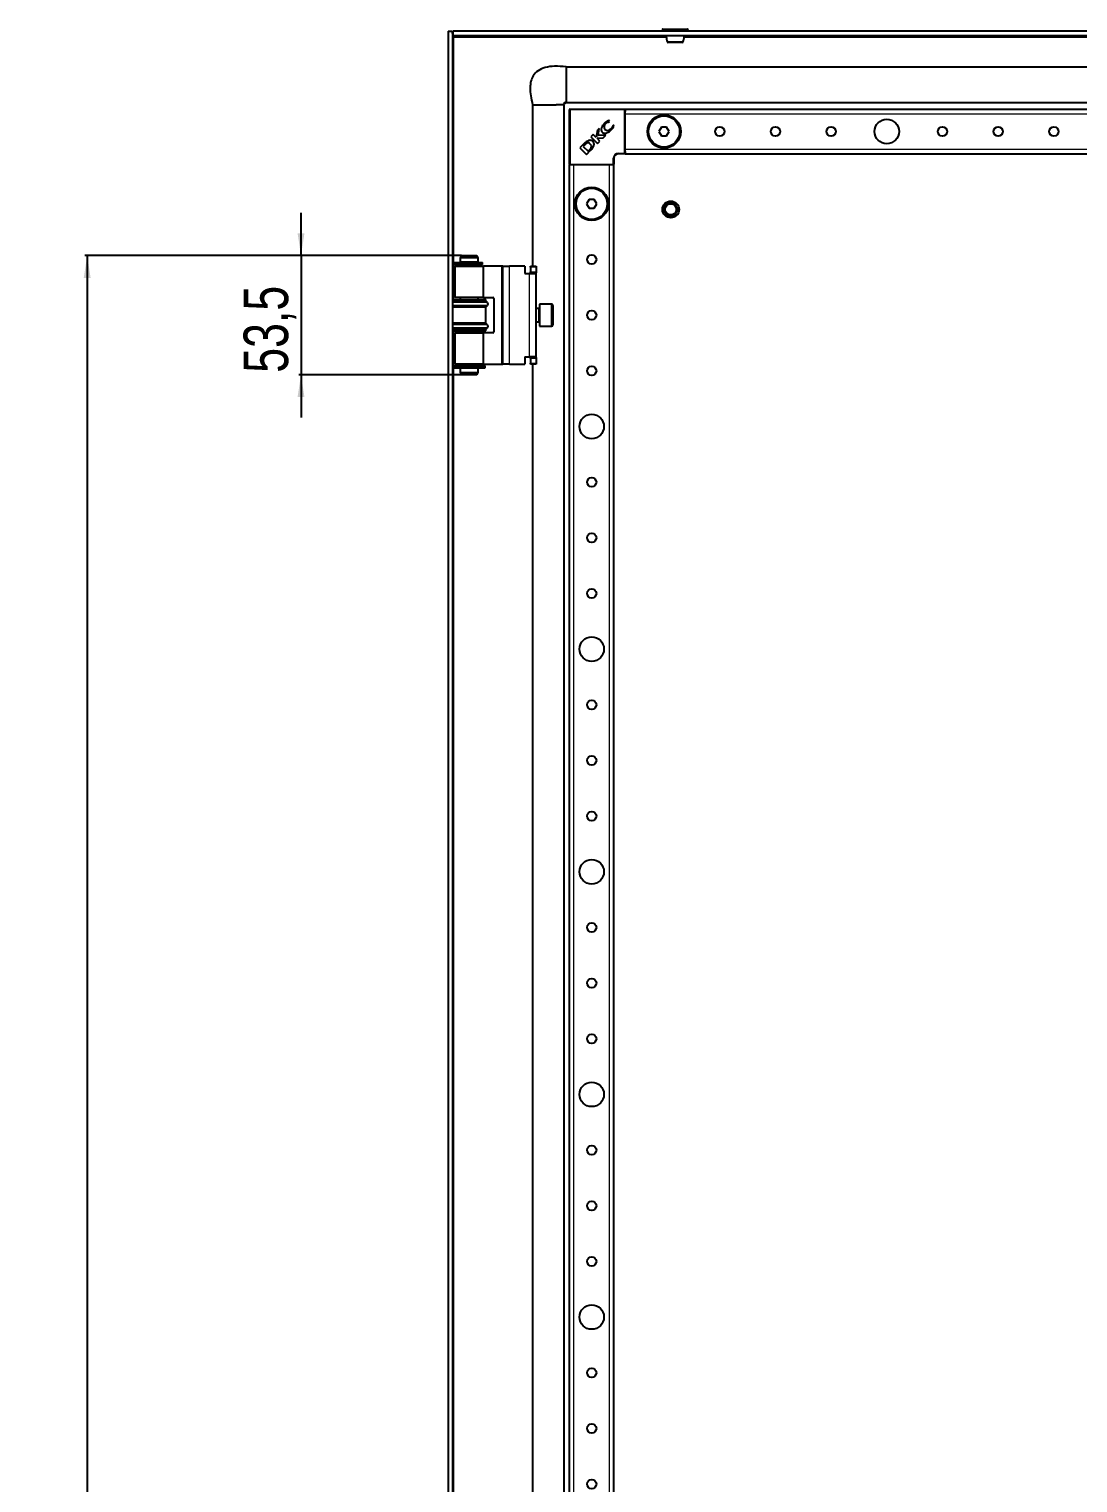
# Model space of a CAD drawing. Header units: millimetres. Extents: x -469 to 1511, y -1228 to 1043.
# Drawn here: x 589 to 1060, y 203 to 856 of the extents above; entities that cross this region are included whole.
import ezdxf

# ---------------------------------------------------------------- set-up
doc = ezdxf.new("R2010")
doc.units = ezdxf.units.MM
doc.layers.add('FORMAT', color=7, linetype='Continuous')
doc.styles.add('SLDTEXTSTYLE0', font='TXT', dxfattribs={"width": 0.75})
doc.dimstyles.new('SLDDIMSTYLE0', dxfattribs={"dimtxt": 20, "dimasz": 10, "dimexe": 0, "dimexo": 0.0625, "dimgap": 5, "dimtad": 2, "dimdec": 1, "dimrnd": 1e-09, "dimzin": 12, "dimdsep": 46, "dimtxsty": 'SLDTEXTSTYLE0', "dimsah": 1, "dimcen": 0.09, "dimadec": 0, "dimazin": 3, "dimtfac": 1, "dimtofl": 0, "dimtmove": 0, "dimatfit": 3, "dimfxl": 0, "dimfrac": 2, "dimtolj": 1, "dimtzin": 12, "dimarcsym": 0})
doc.dimstyles.new('SLDDIMSTYLE1', dxfattribs={"dimtxt": 20, "dimasz": 10, "dimexe": 0, "dimexo": 0.0625, "dimgap": 5, "dimtad": 2, "dimdec": 1, "dimrnd": 1e-09, "dimzin": 12, "dimdsep": 46, "dimtxsty": 'SLDTEXTSTYLE0', "dimsah": 1, "dimcen": 0.09, "dimadec": 0, "dimazin": 3, "dimtfac": 1, "dimtmove": 0, "dimatfit": 0, "dimfxl": 0, "dimfrac": 2, "dimtolj": 1, "dimtzin": 12, "dimarcsym": 0})

# ---------------------------------------------------------------- blocks, each defined once
blk = doc.blocks.new('_D_4')
at = {"layer": 'FORMAT'}
for p, q in [((711.43, 754.27), (711.43, 773.5)), ((783.5, 754.27), (710.43, 754.27)), ((711.43, 754.27), (711.43, 700.77)), ((783.5, 700.77), (710.43, 700.77)), ((711.43, 700.77), (711.43, 681.54))]:
    blk.add_line(p, q, dxfattribs=at)
for points in [[(711.43, 754.27), (712.97, 764.27), (709.89, 764.27)], [(711.43, 700.77), (709.89, 690.77), (712.97, 690.77)]]:
    blk.add_solid(points, dxfattribs=at)
at = {"layer": 'FORMAT', "insert": (685.65, 701.66), "char_height": 20, "attachment_point": 1, "rotation": 90, "style": 'SLDTEXTSTYLE0'}
blk.add_mtext('53,5', dxfattribs=at)
blk = doc.blocks.new('_D_7')
at = {"layer": 'FORMAT'}
for p, q in [((783.5, 754.27), (614.43, 754.27)), ((615.43, 754.27), (615.43, -999.23)), ((783.5, -999.23), (614.43, -999.23))]:
    blk.add_line(p, q, dxfattribs=at)
for points in [[(615.43, 754.27), (613.89, 744.27), (616.97, 744.27)], [(615.43, -999.23), (616.97, -989.23), (613.89, -989.23)]]:
    blk.add_solid(points, dxfattribs=at)
at = {"layer": 'FORMAT', "insert": (589.65, -163.12), "char_height": 20, "attachment_point": 1, "rotation": 90, "style": 'SLDTEXTSTYLE0'}
blk.add_mtext('1753,5', dxfattribs=at)

msp = doc.modelspace()

# ---------------------------------------------------------------- linework, layer by layer
at = {"color": 7, "linetype": 'Continuous', "lineweight": 25}
for p, q in [((873.68, 855.77), (873.68, 855.02)), ((873.93, 856.02), (884.93, 856.02)), ((885.18, 855.02), (885.18, 855.77)), ((777.43, 855.02), (777.43, -1099.98)), ((777.43, 855.02), (779.43, 855.02)), ((779.43, 855.02), (779.43, -1099.98)), ((779.73, 853.02), (779.73, 855.02)), ((1369.13, 855.02), (779.73, 855.02)), ((1369.13, 853.02), (779.73, 853.02)), ((780.03, 852.42), (779.83, 853.02)), ((830.43, 839.02), (830.43, 823.18)), ((830.43, 839.02), (1318.43, 839.02)), ((830.43, 823.02), (1318.43, 823.02)), ((815.43, 822.02), (816.41, 822.02)), ((815.43, 822.02), (815.43, 749.52)), ((816.41, 822.02), (818.86, 822.02)), ((818.86, 822.02), (822.43, 822.02)), ((822.43, 822.02), (826, 822.02)), ((829.43, 822.02), (829.43, -1066.98)), ((831.93, 795.32), (831.93, 819.72)), ((832.23, 820.02), (856.63, 820.02)), ((856.93, 819.72), (856.93, 820.02)), ((856.93, 820.02), (1291.93, 820.02)), ((856.93, 819.72), (856.93, 819.07)), ((856.93, 818.02), (856.93, 819.07)), ((856.93, 802.02), (856.93, 818.02)), ((844.51, 810.56), (844.02, 807.29)), ((845.3, 811.35), (844.51, 810.56)), ((844.83, 808.25), (845.3, 811.35)), ((849.87, 814.48), (849.54, 815.16)), ((849.73, 814.34), (849.87, 814.48)), ((851.68, 812.9), (851.57, 812.8)), ((851.93, 812.39), (851.68, 812.9)), ((873.28, 812.02), (872.12, 810.02)), ((872.12, 810.02), (873.28, 808.02)), ((875.59, 812.02), (873.28, 812.02)), ((876.74, 810.02), (875.59, 812.02)), ((875.59, 808.02), (876.74, 810.02)), ((838.57, 804.62), (836.58, 802.63)), ((838.82, 804.07), (838.1, 803.33)), ((838.1, 803.33), (840.28, 801.15)), ((842.63, 808.68), (841.58, 807.63)), ((841.58, 807.63), (844.54, 804.67)), ((844.02, 807.29), (842.63, 808.68)), ((844.36, 806.97), (847.02, 807.15)), ((845.6, 805.73), (844.36, 806.97)), ((844.54, 804.67), (845.6, 805.73)), ((848.3, 808.43), (844.83, 808.25)), ((847.02, 807.15), (848.3, 808.43)), ((873.28, 808.02), (875.59, 808.02)), ((836.58, 802.63), (839.54, 799.67)), ((839.54, 799.67), (841.43, 801.56)), ((840.28, 801.15), (840.94, 801.83)), ((841.43, 801.56), (841.45, 801.58)), ((851.93, 798.02), (851.93, 795.32)), ((856.63, 800.02), (853.93, 800.02)), ((856.93, 800.97), (856.93, 802.02)), ((856.93, 800.97), (856.93, 800.32)), ((856.93, 800.02), (856.93, 800.32)), ((856.93, 800.02), (1291.93, 800.02)), ((831.93, -1039.98), (831.93, 795.02)), ((832.23, 795.02), (831.93, 795.02)), ((832.88, 795.02), (832.23, 795.02)), ((833.93, 795.02), (832.88, 795.02)), ((849.93, 795.02), (833.93, 795.02)), ((850.99, 795.02), (849.93, 795.02)), ((851.63, 795.02), (850.99, 795.02)), ((851.93, 795.02), (851.63, 795.02)), ((851.93, -1039.98), (851.93, 795.02)), ((840.78, 779.52), (839.62, 777.52)), ((839.62, 777.52), (840.78, 775.52)), ((843.09, 779.52), (840.78, 779.52)), ((844.24, 777.52), (843.09, 779.52)), ((843.09, 775.52), (844.24, 777.52)), ((840.78, 775.52), (843.09, 775.52)), ((779.78, 751.22), (779.78, 750.32)), ((779.78, 751.22), (792.67, 751.22)), ((783.51, 754.27), (782.93, 753.27)), ((782.93, 753.27), (782.93, 751.27)), ((790.93, 753.27), (782.93, 753.27)), ((787.69, 751.27), (782.93, 751.27)), ((783.43, 751.27), (783.43, 751.22)), ((783.51, 754.27), (790.35, 754.27)), ((790.93, 751.27), (787.69, 751.27)), ((790.93, 753.27), (790.35, 754.27)), ((790.43, 751.22), (790.43, 751.27)), ((790.93, 751.27), (790.93, 753.27)), ((792.67, 751.22), (792.76, 751.22)), ((792.76, 750.32), (792.76, 751.22)), ((792.76, 751.22), (792.97, 751.22)), ((792.97, 750.32), (792.97, 751.22)), ((779.78, 750.32), (792.67, 750.32)), ((780.48, 749.52), (780.48, 735.52)), ((780.48, 749.52), (793.38, 749.52)), ((782.93, 750.27), (782.93, 749.52)), ((787.69, 750.27), (782.93, 750.27)), ((783.43, 750.32), (783.43, 750.27)), ((790.93, 750.27), (787.69, 750.27)), ((790.43, 750.27), (790.43, 750.32)), ((790.93, 749.52), (790.93, 750.27)), ((792.67, 750.32), (792.76, 750.32)), ((792.76, 750.32), (792.97, 750.32)), ((793.38, 735.52), (793.38, 749.52)), ((801.48, 749.52), (793.38, 749.52)), ((801.98, 749.52), (801.48, 749.52)), ((801.98, 705.52), (801.98, 749.52)), ((801.98, 749.52), (804.98, 749.52)), ((811.98, 749.52), (804.98, 749.52)), ((811.98, 749.52), (811.98, 746.22)), ((811.98, 746.22), (813.98, 746.22)), ((813.98, 746.22), (816.98, 746.22)), ((814.48, 749.52), (816.98, 749.52)), ((814.48, 749.02), (814.48, 749.52)), ((814.48, 749.02), (814.48, 747.02)), ((814.48, 746.52), (814.48, 747.02)), ((816.98, 746.52), (814.48, 746.52)), ((814.48, 746.52), (814.48, 746.22)), ((816.98, 749.52), (816.98, 749.02)), ((816.98, 749.02), (816.98, 747.02)), ((816.98, 747.02), (816.98, 746.52)), ((816.98, 746.22), (816.98, 746.52)), ((816.98, 708.82), (816.98, 746.22)), ((779.43, 734.52), (794.43, 734.52)), ((794.43, 733.92), (779.43, 733.92)), ((793.38, 735.52), (780.48, 735.52)), ((782.93, 735.52), (782.93, 734.52)), ((790.93, 734.52), (790.93, 735.52)), ((793.38, 735.52), (797.48, 735.52)), ((794.43, 733.92), (794.43, 734.52)), ((795.13, 733.23), (794.43, 733.92)), ((794.43, 731.12), (795.13, 731.81)), ((797.98, 735.02), (797.98, 720.02)), ((823.88, 732.52), (818.48, 732.52)), ((818.48, 732.52), (818.48, 722.52)), ((824.48, 731.92), (824.48, 723.12)), ((794.43, 731.12), (779.43, 731.12)), ((794.43, 723.92), (794.43, 731.12)), ((818.23, 730.52), (816.98, 730.52)), ((794.43, 723.92), (779.43, 723.92)), ((794.43, 721.12), (779.43, 721.12)), ((779.43, 720.52), (794.43, 720.52)), ((780.48, 719.52), (780.48, 705.52)), ((780.48, 719.52), (793.38, 719.52)), ((782.93, 720.52), (782.93, 719.52)), ((790.93, 719.52), (790.93, 720.52)), ((793.38, 705.52), (793.38, 719.52)), ((797.48, 719.52), (793.38, 719.52)), ((795.13, 723.24), (794.43, 723.92)), ((794.43, 721.12), (795.13, 721.81)), ((794.43, 720.52), (794.43, 721.12)), ((816.98, 724.52), (818.23, 724.52)), ((818.48, 722.52), (823.88, 722.52)), ((793.38, 705.52), (780.48, 705.52)), ((782.93, 705.52), (782.93, 704.77)), ((790.93, 704.77), (790.93, 705.52)), ((793.38, 705.52), (801.48, 705.52)), ((801.48, 705.52), (801.98, 705.52)), ((804.98, 705.52), (801.98, 705.52)), ((804.98, 705.52), (811.98, 705.52)), ((811.98, 708.82), (813.98, 708.82)), ((811.98, 708.82), (811.98, 705.52)), ((816.98, 708.82), (813.98, 708.82)), ((814.48, 708.82), (814.48, 708.52)), ((814.48, 708.52), (816.98, 708.52)), ((814.48, 708.02), (814.48, 708.52)), ((814.48, 708.02), (814.48, 706.02)), ((814.48, 705.52), (814.48, 706.02)), ((816.98, 705.52), (814.48, 705.52)), ((815.43, 705.52), (815.43, 174.52)), ((816.98, 708.52), (816.98, 708.82)), ((816.98, 708.52), (816.98, 708.02)), ((816.98, 708.02), (816.98, 706.02)), ((816.98, 706.02), (816.98, 705.52)), ((779.78, 704.72), (779.78, 703.82)), ((779.78, 704.72), (794.08, 704.72)), ((779.78, 703.82), (794.08, 703.82)), ((787.69, 704.77), (782.93, 704.77)), ((782.93, 703.77), (782.93, 701.77)), ((787.69, 703.77), (782.93, 703.77)), ((782.93, 701.77), (783.51, 700.77)), ((782.93, 701.77), (787.69, 701.77)), ((783.43, 704.77), (783.43, 704.72)), ((783.43, 703.82), (783.43, 703.77)), ((787.58, 700.77), (783.51, 700.77)), ((790.35, 700.77), (787.58, 700.77)), ((790.93, 704.77), (787.69, 704.77)), ((790.93, 703.77), (787.69, 703.77)), ((787.69, 701.77), (790.93, 701.77)), ((790.35, 700.77), (790.93, 701.77)), ((790.43, 704.72), (790.43, 704.77)), ((790.43, 703.77), (790.43, 703.82)), ((790.93, 701.77), (790.93, 703.77)), ((794.08, 703.82), (794.08, 704.72))]:
    msp.add_line(p, q, dxfattribs=at)
at = {"color": 8, "linetype": 'Continuous', "lineweight": 18}
for p, q in [((885.18, 855.77), (873.68, 855.77)), ((780.03, 751.22), (780.03, 852.42)), ((780.03, 852.42), (875.46, 852.42)), ((883.4, 852.42), (1265.46, 852.42)), ((832.23, 819.72), (831.93, 819.72)), ((832.23, 819.72), (832.23, 820.02)), ((832.23, 819.72), (832.23, 795.32)), ((856.63, 819.72), (832.23, 819.72)), ((856.63, 820.02), (856.63, 819.72)), ((856.63, 800.32), (856.63, 819.72)), ((856.93, 819.72), (856.63, 819.72)), ((856.93, 818.02), (1291.93, 818.02)), ((851.63, 795.32), (851.63, 798.02)), ((851.93, 798.02), (851.63, 798.02)), ((853.93, 800.32), (856.63, 800.32)), ((853.93, 800.02), (853.93, 800.32)), ((856.93, 800.32), (856.63, 800.32)), ((856.63, 800.32), (856.63, 800.02)), ((856.93, 802.02), (1291.93, 802.02)), ((832.23, 795.32), (831.93, 795.32)), ((832.23, 795.32), (851.63, 795.32)), ((832.23, 795.32), (832.23, 795.02)), ((833.93, -1039.98), (833.93, 795.02)), ((849.93, -1039.98), (849.93, 795.02)), ((851.63, 795.32), (851.63, 795.02)), ((851.93, 795.32), (851.63, 795.32)), ((792.67, 751.22), (792.67, 750.32)), ((780.03, 734.52), (780.03, 750.32)), ((801.48, 749.52), (801.48, 705.52)), ((804.98, 705.52), (804.98, 749.52)), ((813.98, 708.82), (813.98, 746.22)), ((816.98, 749.02), (814.48, 749.02)), ((814.48, 747.02), (816.98, 747.02)), ((795.13, 733.23), (779.43, 733.23)), ((795.13, 731.81), (779.43, 731.81)), ((823.88, 722.52), (823.88, 732.52)), ((818.23, 730.11), (818.23, 730.52)), ((818.23, 724.52), (818.23, 730.11)), ((795.13, 723.24), (779.43, 723.24)), ((795.13, 721.81), (779.43, 721.81)), ((780.03, 704.72), (780.03, 720.52)), ((816.98, 708.02), (814.48, 708.02)), ((814.48, 706.02), (816.98, 706.02)), ((780.03, 176.22), (780.03, 703.82))]:
    msp.add_line(p, q, dxfattribs=at)
at = {"color": 7, "linetype": 'Continuous', "lineweight": 25}
for centre, radius in [((874.43, 810.02), 7.5), ((874.43, 810.02), 7), ((899.43, 810.02), 2.1), ((924.43, 810.02), 2.1), ((949.43, 810.02), 2.1), ((974.43, 810.02), 5.5), ((999.43, 810.02), 2.1), ((1024.43, 810.02), 2.1), ((1049.43, 810.02), 2.1), ((841.93, 777.52), 7.5), ((841.93, 777.52), 7), ((877.43, 775.02), 3.75), ((877.43, 775.02), 3), ((877.43, 775.02), 2.5), ((841.93, 752.52), 2.1), ((841.93, 727.52), 2.1), ((841.93, 702.52), 2.1), ((841.93, 677.52), 5.5), ((841.93, 652.52), 2.1), ((841.93, 627.52), 2.1), ((841.93, 602.52), 2.1), ((841.93, 577.52), 5.5), ((841.93, 552.52), 2.1), ((841.93, 527.52), 2.1), ((841.93, 502.52), 2.1), ((841.93, 477.52), 5.5), ((841.93, 452.52), 2.1), ((841.93, 427.52), 2.1), ((841.93, 402.52), 2.1), ((841.93, 377.52), 5.5), ((841.93, 352.52), 2.1), ((841.93, 327.52), 2.1), ((841.93, 302.52), 2.1), ((841.93, 277.52), 5.5), ((841.93, 252.52), 2.1), ((841.93, 227.52), 2.1), ((841.93, 202.52), 2.1)]:
    msp.add_circle(centre, radius, dxfattribs=at)
for centre, radius, start, end in [((873.93, 855.77), 0.25, 90, 180), ((884.93, 855.77), 0.25, 0, 90), ((876.32, 850.52), 0.5, 195.31604, 270.02276), ((882.54, 850.52), 0.5, 269.99815, 345.40011), ((832.23, 819.72), 0.3, 90, 180), ((856.63, 819.72), 0.3, 360, 90), ((849.44, 812.02), 1.97, 128.45405, 215.887), ((849.01, 812.43), 1.94, 233.30966, 322.34638), ((842.23, 801.41), 4.87, 110.34448, 138.77765), ((843.01, 799.6), 6.12, 126.98881, 133.07444), ((853.93, 798.02), 2, 90, 180), ((856.63, 800.32), 0.3, 270, 360), ((832.23, 795.32), 0.3, 180, 270), ((851.63, 795.32), 0.3, 270, 0), ((794.43, 732.52), 1, 314.427, 45.573), ((797.48, 735.02), 0.5, 0, 90), ((823.88, 731.92), 0.6, 0, 90), ((818.23, 730.77), 0.25, 270, 0), ((794.43, 722.52), 1, 314.427, 45.573), ((797.48, 720.02), 0.5, 270, 0), ((818.23, 724.27), 0.25, 360, 90), ((823.88, 723.12), 0.6, 270, 360)]:
    msp.add_arc(centre, radius, start, end, dxfattribs=at)
at = {"color": 8, "linetype": 'Continuous', "lineweight": 18}
msp.add_arc((853.93, 798.02), 2.3, 90, 180, dxfattribs=at)
at = {"color": 7, "linetype": 'Continuous', "lineweight": 25}
for points, knots in [([(779.73, 853.32), (779.7, 853.4), (779.59, 853.72), (779.47, 854.29), (779.44, 854.77), (779.43, 855.02)], [0, 0, 0, 0, 0.141742, 0.566203, 1, 1, 1, 1]), ([(779.73, 853.02), (779.78, 853.02), (779.83, 852.96), (779.93, 852.73), (779.98, 852.58), (780.03, 852.42)], [0, 0, 0, 0, 0.5, 0.5, 1, 1, 1, 1]), ([(875.41, 853.02), (875.41, 852.89), (875.43, 851.97), (875.65, 851.11), (875.84, 850.37)], [0, 0, 0, 0, 0.14185, 1, 1, 1, 1]), ([(877.73, 850.02), (877.54, 850.02), (877.07, 850.02), (876.52, 850.02), (876.4, 850.02), (876.33, 850.02)], [0, 0, 0, 0, 0.256553, 0.627981, 1, 1, 1, 1]), ([(882.54, 850.02), (882.5, 850.02), (882.42, 850.02), (881.86, 850.02), (881.06, 850.02), (880.06, 850.02), (879, 850.02), (878.21, 850.02), (877.82, 850.02), (877.73, 850.02)], [0, 0, 0, 0, 0.158514, 0.317278, 0.475863, 0.634247, 0.792477, 0.950708, 1, 1, 1, 1]), ([(883.02, 850.37), (883.21, 851.11), (883.43, 851.97), (883.45, 852.89), (883.45, 853.02)], [0, 0, 0, 0, 0.85815, 1, 1, 1, 1]), ([(830.43, 839.02), (828.7, 839.19), (825.57, 839.49), (821.24, 838.98), (817.81, 837.55), (815.59, 835.23), (814.51, 832.47), (814.19, 829.42), (814.48, 825.86), (815.1, 823.37), (815.43, 822.02)], [0, 0, 0, 0, 0.1767131, 0.3209108, 0.4403077, 0.5483696, 0.6373998, 0.7388783, 0.8585434, 1, 1, 1, 1]), ([(829.4, 822.02), (829.41, 822.16), (829.44, 822.4), (829.57, 822.6), (829.69, 822.69), (829.74, 822.8), (829.76, 822.87), (829.78, 822.92), (829.79, 822.96), (829.81, 822.99), (829.84, 823.04), (829.9, 823.09), (830.02, 823.16), (830.21, 823.19), (830.35, 823.19), (830.43, 823.18)], [0, 0, 0, 0, 0.233411, 0.418546, 0.549351, 0.595026, 0.631329, 0.647111, 0.661994, 0.676639, 0.691742, 0.725563, 0.766794, 0.872627, 1, 1, 1, 1]), ([(829.43, 822.02), (829.58, 822.25), (829.85, 822.65), (830.25, 822.91), (830.43, 823.02)], [0, 0, 0, 0, 0.561561, 1, 1, 1, 1]), ([(829.32, 822.02), (829.29, 822.02), (829.21, 822.02), (828.75, 822.02), (828.45, 822.02)], [0, 0, 0, 0, 0.356727, 1, 1, 1, 1]), ([(847.8, 813.93), (847.47, 813.55), (846.86, 812.86), (846.31, 811.69), (846.17, 810.75), (846.32, 810.11), (846.51, 809.87), (846.6, 809.76)], [0, 0, 0, 0, 0.315674, 0.58952, 0.813199, 0.909026, 1, 1, 1, 1]), ([(846.6, 809.76), (846.76, 809.62), (847.1, 809.34), (847.79, 809.18), (848.67, 809.31), (849.74, 809.87), (850.43, 810.51), (850.83, 810.88)], [0, 0, 0, 0, 0.130532, 0.266031, 0.423997, 0.666819, 1, 1, 1, 1]), ([(849.54, 815.16), (849.2, 814.98), (848.57, 814.64), (848.04, 814.15), (847.8, 813.93)], [0, 0, 0, 0, 0.5368, 1, 1, 1, 1]), ([(848.22, 813.57), (848.48, 813.79), (848.92, 814.16), (849.49, 814.29), (849.73, 814.34)], [0, 0, 0, 0, 0.5796082, 1, 1, 1, 1]), ([(851.57, 812.8), (851.43, 812.48), (851.17, 811.91), (850.74, 811.45), (850.54, 811.24)], [0, 0, 0, 0, 0.547643, 1, 1, 1, 1]), ([(850.83, 810.88), (851.07, 811.15), (851.5, 811.61), (851.8, 812.16), (851.93, 812.39)], [0, 0, 0, 0, 0.577653, 1, 1, 1, 1]), ([(841.31, 804.4), (841.21, 804.5), (841.04, 804.66), (840.76, 804.84), (840.49, 804.93), (840.16, 804.94), (839.76, 804.78), (839.48, 804.59), (839.32, 804.49)], [0, 0, 0, 0, 0.176808, 0.319231, 0.43938, 0.552395, 0.749205, 1, 1, 1, 1]), ([(842.58, 802.91), (842.69, 803.11), (842.9, 803.5), (843.01, 804.13), (842.98, 804.72), (842.77, 805.26), (842.41, 805.69), (841.9, 805.99), (841.24, 806.1), (840.79, 806.02), (840.54, 805.97)], [0, 0, 0, 0, 0.1380907, 0.2654555, 0.3840134, 0.4961027, 0.6057595, 0.7197905, 0.8476619, 1, 1, 1, 1]), ([(840.94, 801.83), (841.13, 802.03), (841.48, 802.39), (841.81, 802.93), (841.87, 803.38), (841.8, 803.72), (841.61, 804.08), (841.42, 804.29), (841.31, 804.4)], [0, 0, 0, 0, 0.2746757, 0.5030419, 0.607381, 0.7165791, 0.8434117, 1, 1, 1, 1]), ([(841.45, 801.58), (841.52, 801.65), (841.68, 801.81), (841.83, 801.98), (841.9, 802.06)], [0, 0, 0, 0, 0.486421, 1, 1, 1, 1]), ([(841.9, 802.06), (842.04, 802.21), (842.28, 802.48), (842.49, 802.77), (842.58, 802.91)], [0, 0, 0, 0, 0.55183, 1, 1, 1, 1])]:
    msp.add_open_spline(points, degree=3, knots=knots, dxfattribs=at)
at = {"color": 8, "linetype": 'Continuous', "lineweight": 18}
for points, knots in [([(875.87, 850.4), (875.86, 850.4), (875.8, 850.4), (876.11, 850.4), (876.69, 850.4), (877.24, 850.4), (877.47, 850.4)], [0, 0, 0, 0, 0.083271, 0.424284, 0.764725, 1, 1, 1, 1]), ([(877.47, 850.4), (877.57, 850.4), (878.02, 850.4), (878.54, 850.4), (879.34, 850.4), (880.16, 850.4), (881.31, 850.4), (882.25, 850.4), (882.84, 850.4), (883.09, 850.4), (883.02, 850.4), (883.02, 850.4)], [0, 0, 0, 0, 0.048751, 0.204942, 0.205393, 0.362034, 0.518827, 0.675799, 0.832923, 0.989778, 1, 1, 1, 1])]:
    msp.add_open_spline(points, degree=3, knots=knots, dxfattribs=at)
at = {"color": 7, "linetype": 'Continuous', "lineweight": 25}
msp.add_open_spline([(828.45, 822.02), (828.12, 822.02), (827.46, 822.02), (826.49, 822.02), (826, 822.02)], degree=3, dxfattribs=at)

# ---------------------------------------------------------------- dimensions: what is measured, and where the dimension line sits
at = {"layer": 'FORMAT'}
for base, p2, dimstyle, picture, middle in [((711.43, 700.77), (783.51, 700.77), 'SLDDIMSTYLE1', '_D_4', (711.43, 727.52)), ((615.43, -999.23), (783.51, -999.23), 'SLDDIMSTYLE0', '_D_7', (615.43, -122.48))]:
    dim = msp.add_linear_dim(base=base, p1=(783.51, 754.27), p2=p2, angle=90, dimstyle=dimstyle, dxfattribs=at)
    dim.commit()
    dim.dimension.update_dxf_attribs({"geometry": picture, "text_midpoint": middle, "dimtype": 160})

doc.saveas('drawing.dxf')
